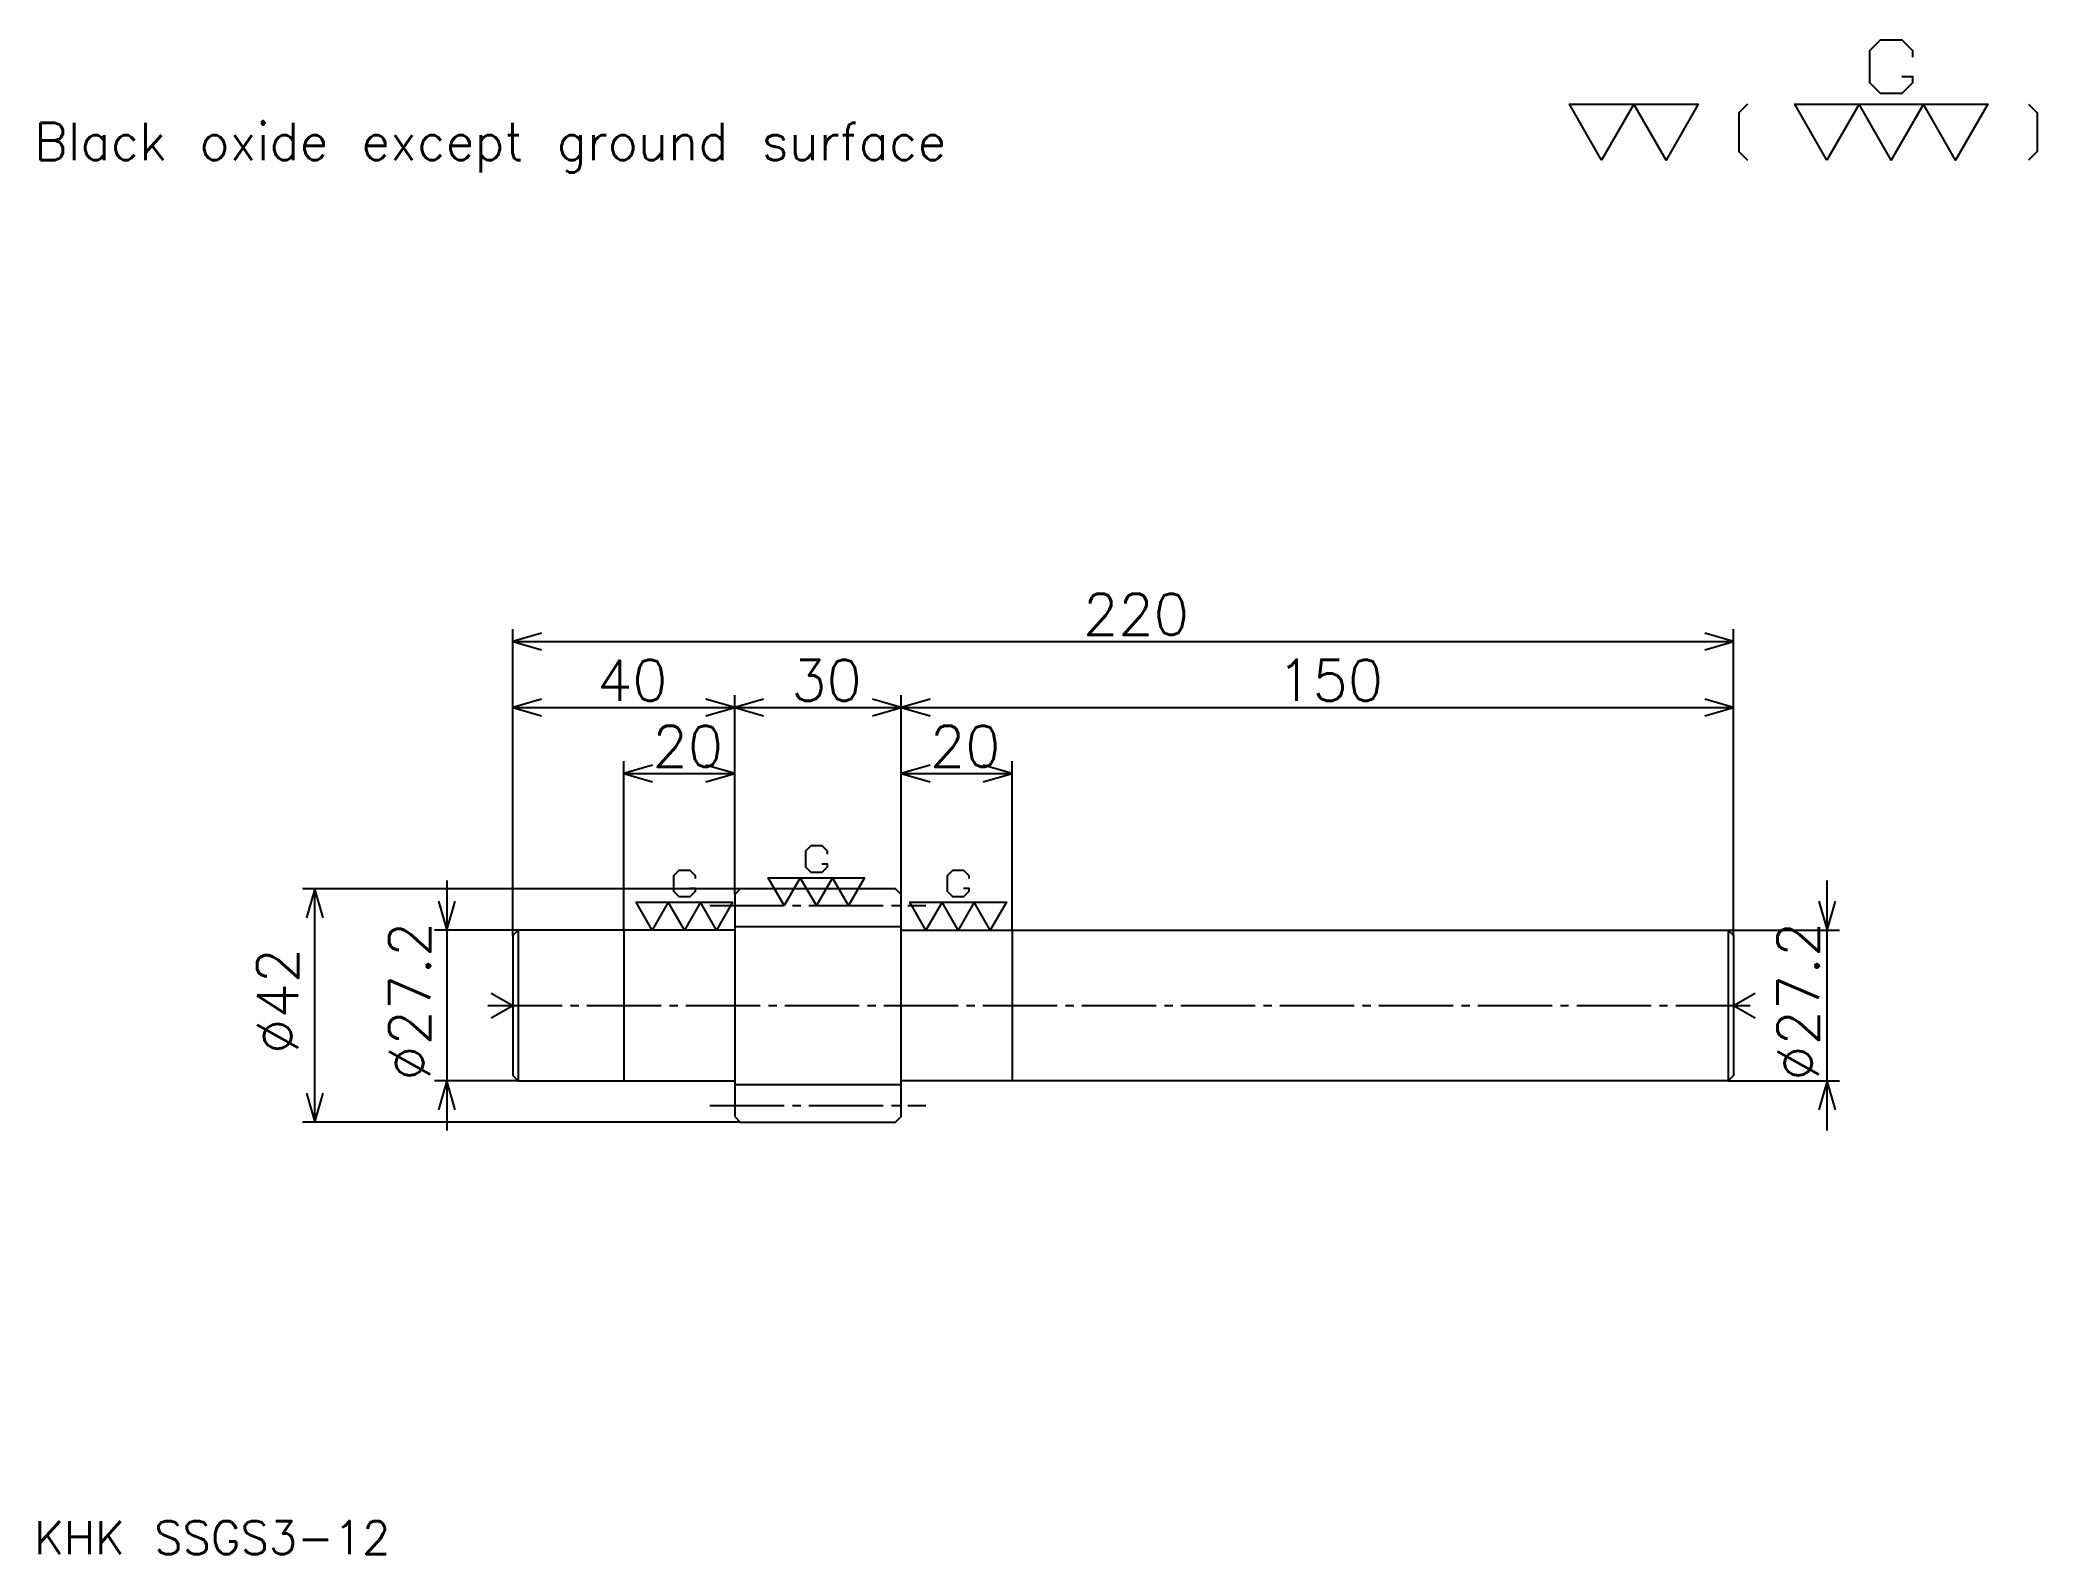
# Model space of a CAD drawing. Extents: x 16 to 376, y 16 to 289.
import ezdxf

# ---------------------------------------------------------------- set-up
doc = ezdxf.new("R2010")
doc.units = 0
doc.linetypes.add('DASHDOT', pattern=[17.837836, 13.378378, -1.486486, 1.486486, -1.486486])
doc.layers.get('0').update_dxf_attribs({"linetype": 'CONTINUOUS'})
doc.layers.add('DASHDOT', color=6, linetype='DASHDOT')
doc.styles.add('KANJI', font='TXT', dxfattribs={"bigfont": 'BIGFONT'})

msp = doc.modelspace()

# ---------------------------------------------------------------- linework, layer by layer
at = {"color": 5}
for p, q in [((101.08107, 136.202698), (101.08107, 183.027023)), ((101.08107, 136.202698), (101.08107, 183.027023)), ((101.08107, 180.797302), (321.081055, 180.797302)), ((101.08107, 180.797302), (321.081055, 180.797302)), ((321.081055, 136.202698), (321.081055, 183.027023)), ((321.081055, 136.202698), (321.081055, 183.027023)), ((141.08107, 136.202698), (141.08107, 171.135132)), ((171.08107, 136.202698), (171.08107, 171.135132)), ((101.08107, 168.905411), (141.08107, 168.905411)), ((141.08107, 168.905411), (171.08107, 168.905411)), ((171.08107, 168.905411), (321.081055, 168.905411)), ((121.08107, 136.202698), (121.08107, 159.24324)), ((191.08107, 136.202698), (191.08107, 159.24324)), ((121.08107, 157.013519), (141.08107, 157.013519)), ((171.08107, 157.013519), (191.08107, 157.013519)), ((89.189178, 137.721619), (89.189178, 92.683784)), ((337.918884, 92.683784), (337.918884, 137.721619)), ((101.08107, 136.202698), (63.175667, 136.202698)), ((65.405396, 94.202705), (65.405396, 136.202698)), ((101.08107, 127.802704), (101.08107, 136.202698)), ((142.08107, 136.202698), (101.08107, 136.202698)), ((121.08107, 128.802704), (121.08107, 136.202698)), ((141.08107, 135.202698), (141.08107, 136.202698)), ((171.08107, 135.202698), (171.08107, 136.202698)), ((191.08107, 128.802704), (191.08107, 136.202698)), ((321.081055, 127.802704), (321.081055, 136.202698)), ((101.08107, 128.802704), (86.95945, 128.802704)), ((102.08107, 128.802704), (101.08107, 128.802704)), ((320.081055, 128.802704), (340.148621, 128.802704)), ((101.08107, 101.602707), (86.95945, 101.602707)), ((102.08107, 101.602707), (101.08107, 101.602707)), ((320.081055, 101.602707), (340.148621, 101.602707)), ((101.08107, 94.202705), (63.175667, 94.202705)), ((142.08107, 94.202705), (101.08107, 94.202705))]:
    msp.add_line(p, q, dxfattribs=at)
at = {"color": 4}
for p, q in [((102.08107, 128.802704), (102.08107, 101.602707)), ((121.08107, 128.802704), (121.08107, 101.602707)), ((141.08107, 129.452698), (171.08107, 129.452698)), ((191.08107, 128.802704), (191.08107, 101.602707)), ((320.081055, 128.802704), (320.081055, 101.602707)), ((141.08107, 100.952705), (171.08107, 100.952705))]:
    msp.add_line(p, q, dxfattribs=at)
at = {"color": 7}
for p, q in [((97.219177, 117.432434), (101.08107, 115.202705)), ((97.219177, 112.972977), (101.08107, 115.202705)), ((321.081055, 115.202705), (324.942963, 117.432434)), ((321.081055, 115.202705), (324.942963, 112.972977))]:
    msp.add_line(p, q, dxfattribs=at)
for points in [[(351.405396, 282.640533), (353.33783, 282.640533), (353.33783, 281.481079), (351.405396, 279.548645), (347.540558, 279.548645), (345.608124, 281.481079), (345.608124, 287.278381), (347.540558, 289.210815), (351.405396, 289.210815), (353.33783, 287.278381), (353.33783, 286.118927)], [(297.297302, 267.567566), (291.5, 277.616211), (314.689209, 277.616211), (308.891907, 267.567566), (303.094604, 277.616211), (297.297302, 267.567566)], [(323.578369, 277.616211), (322.03244, 276.070282), (322.03244, 269.113525), (323.578369, 267.567566)], [(337.878387, 267.567566), (332.081085, 277.616211), (366.864868, 277.616211), (361.067566, 267.567566), (355.270264, 277.616211), (349.472961, 267.567566), (343.67569, 277.616211), (337.878387, 267.567566)], [(374.20813, 277.616211), (375.754059, 276.070282), (375.754059, 269.113525), (374.20813, 267.567566)], [(156.763504, 140.739197), (157.729721, 140.739197), (157.729721, 140.159454), (156.763504, 139.193237), (154.83107, 139.193237), (153.864853, 140.159454), (153.864853, 143.058105), (154.83107, 144.024323), (156.763504, 144.024323), (157.729721, 143.058105), (157.729721, 142.478378)], [(132.979721, 136.339188), (133.945938, 136.339188), (133.945938, 135.75946), (132.979721, 134.793243), (131.047287, 134.793243), (130.08107, 135.75946), (130.08107, 138.658112), (131.047287, 139.624329), (132.979721, 139.624329), (133.945938, 138.658112), (133.945938, 138.078384)], [(149.999985, 133.202698), (147.101349, 138.227036), (164.493225, 138.227036), (161.594574, 133.202698), (158.695938, 138.227036), (155.797287, 133.202698), (152.898636, 138.227036), (149.999985, 133.202698)], [(182.304047, 136.339188), (183.270264, 136.339188), (183.270264, 135.75946), (182.304047, 134.793243), (180.371613, 134.793243), (179.405396, 135.75946), (179.405396, 138.658112), (180.371613, 139.624329), (182.304047, 139.624329), (183.270264, 138.658112), (183.270264, 138.078384)], [(126.216202, 128.802704), (123.317558, 133.827026), (140.709442, 133.827026), (137.810791, 128.802704), (134.912155, 133.827026), (132.013504, 128.802704), (129.114853, 133.827026), (126.216202, 128.802704)], [(175.540527, 128.802704), (172.641876, 133.827026), (190.033768, 133.827026), (187.135132, 128.802704), (184.236481, 133.827026), (181.33783, 128.802704), (178.439178, 133.827026), (175.540527, 128.802704)]]:
    msp.add_lwpolyline(points, dxfattribs=at)
at = {"color": 5}
for points in [[(106.283775, 182.283783), (101.08107, 180.797302), (106.283775, 179.310806)], [(106.283775, 182.283783), (101.08107, 180.797302), (106.283775, 179.310806)], [(315.878357, 179.310806), (321.081055, 180.797302), (315.878357, 182.283783)], [(315.878357, 179.310806), (321.081055, 180.797302), (315.878357, 182.283783)], [(106.283775, 170.391891), (101.08107, 168.905411), (106.283775, 167.418915)], [(135.878372, 167.418915), (141.08107, 168.905411), (135.878372, 170.391891)], [(146.283768, 170.391891), (141.08107, 168.905411), (146.283768, 167.418915)], [(165.878357, 167.418915), (171.08107, 168.905411), (165.878357, 170.391891)], [(176.283783, 170.391891), (171.08107, 168.905411), (176.283783, 167.418915)], [(315.878357, 167.418915), (321.081055, 168.905411), (315.878357, 170.391891)], [(126.283768, 158.5), (121.08107, 157.013519), (126.283768, 155.527039)], [(135.878372, 155.527039), (141.08107, 157.013519), (135.878372, 158.5)], [(176.283783, 158.5), (171.08107, 157.013519), (176.283783, 155.527039)], [(185.878357, 155.527039), (191.08107, 157.013519), (185.878357, 158.5)], [(66.891884, 131), (65.405396, 136.202698), (63.918907, 131)], [(87.70269, 134.005402), (89.189178, 128.802704), (90.675667, 134.005402)], [(336.432434, 134.005402), (337.918884, 128.802704), (339.405396, 134.005402)], [(90.675667, 96.400002), (89.189178, 101.602707), (87.70269, 96.400002)], [(339.405396, 96.400002), (337.918884, 101.602707), (336.432434, 96.400002)], [(63.918907, 99.405411), (65.405396, 94.202705), (66.891884, 99.405411)]]:
    msp.add_lwpolyline(points, dxfattribs=at)
at = {"color": 4}
for points in [[(141.08107, 95.202705), (142.08107, 94.202705), (170.08107, 94.202705), (171.08107, 95.202705), (171.08107, 135.202698), (170.08107, 136.202698), (142.08107, 136.202698), (141.08107, 135.202698), (141.08107, 95.202705)], [(141.08107, 128.802704), (102.08107, 128.802704), (101.08107, 127.802704), (101.08107, 102.602707), (102.08107, 101.602707), (141.08107, 101.602707)], [(171.08107, 128.802704), (320.081055, 128.802704), (321.081055, 127.802704), (321.081055, 102.602707), (320.081055, 101.602707), (171.08107, 101.602707)]]:
    msp.add_lwpolyline(points, dxfattribs=at)
at = {"layer": 'DASHDOT', "color": 7}
for p, q in [((136.621613, 133.202698), (175.540527, 133.202698)), ((96.621613, 115.202705), (325.540527, 115.202705)), ((136.621613, 97.202705), (175.540527, 97.202705))]:
    msp.add_line(p, q, dxfattribs=at)

# ---------------------------------------------------------------- texts
at = {"color": 7, "style": 'KANJI'}
for s, height, p in [('Black oxide except ground surface', 6.689189, (14.864865, 267.567566)), ('220', 7.432432, (203.834442, 181.986481)), ('220', 7.432432, (203.834442, 181.986481)), ('40', 7.432432, (116.249985, 170.094604)), ('30', 7.432432, (151.249985, 170.094604)), ('150', 7.432432, (238.834457, 170.094604)), ('20', 7.432432, (126.249985, 158.202698)), ('20', 7.432432, (176.25, 158.202698)), ('KHK SSGS3-12', 5.945946, (14.864865, 16.351351))]:
    msp.add_text(s, height=height, dxfattribs=at).set_placement(p)
for s, p in [('%%c27.2', (86.216202, 101.638519)), ('%%c27.2', (336.432434, 101.638519)), ('%%c42', (62.432423, 106.469597))]:
    msp.add_text(s, height=7.432432, rotation=90, dxfattribs=at).set_placement(p)

doc.saveas('drawing.dxf')
